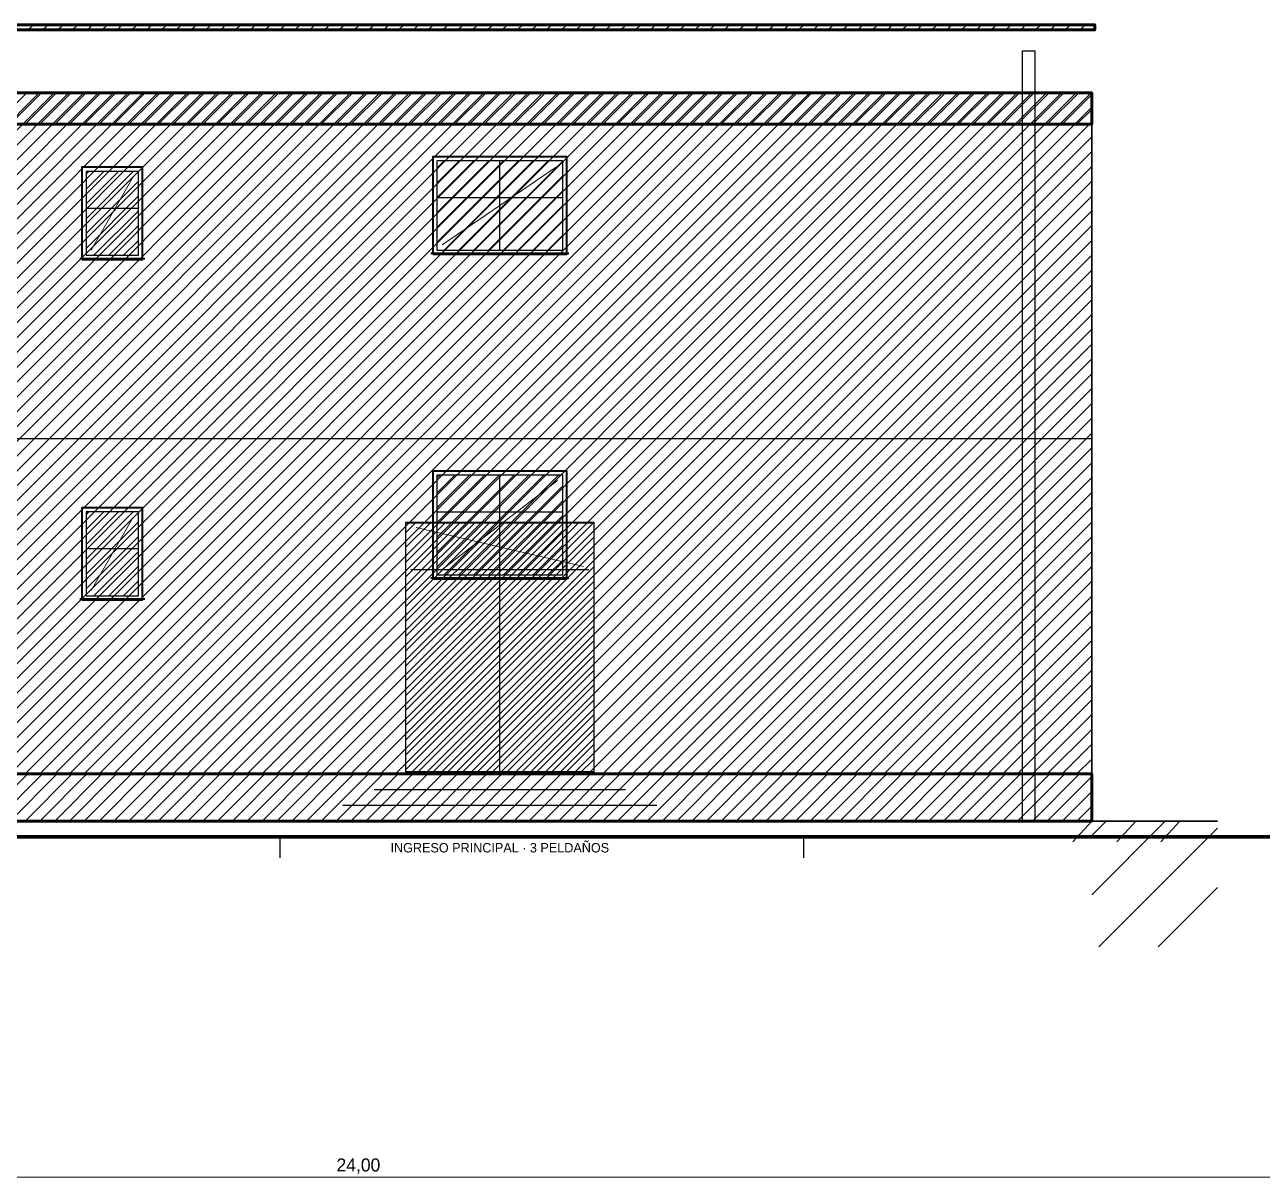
# Model space of a CAD drawing. Header units: metres. Extents: x -1.4 to 41.5, y -29.1 to 7.2.
# Drawn here: x 13.81 to 25.63, y -3.85 to 7.15 of the extents above; entities that cross this region are included whole.
import ezdxf
from ezdxf.enums import TextEntityAlignment as Align

# ---------------------------------------------------------------- set-up
doc = ezdxf.new("R2010")
doc.units = ezdxf.units.M
for name, color, linetype, lineweight in [('carpinteria', 7, 'CONTINUOUS', 25), ('cota', 7, 'CONTINUOUS', 13), ('cota-texto', 7, 'CONTINUOUS', 5), ('fondo', 7, 'CONTINUOUS', 5), ('hatch', 7, 'CONTINUOUS', 9), ('hormigon', 7, 'CONTINUOUS', 30), ('marco', 7, 'CONTINUOUS', 70), ('marco-fino', 7, 'CONTINUOUS', 25), ('marco-medio', 7, 'CONTINUOUS', 40), ('muro-corte', 7, 'CONTINUOUS', 60), ('muro-visto', 7, 'CONTINUOUS', 35), ('sombra', 7, 'CONTINUOUS', 5), ('terreno', 7, 'CONTINUOUS', 35), ('texto-suave', 7, 'CONTINUOUS', 5), ('vidrio', 7, 'CONTINUOUS', 18)]:
    doc.layers.add(name, color=color, linetype=linetype, lineweight=lineweight)

msp = doc.modelspace()

# ---------------------------------------------------------------- linework, layer by layer
at = {"layer": 'carpinteria'}
for p, q in [((23.34, -0.45), (23.34, 6.9)), ((23.34, 6.9), (23.46, 6.9)), ((23.34, -0.45), (23.34, 6.9)), ((23.34, 6.9), (23.46, 6.9)), ((23.46, -0.45), (23.46, 6.9)), ((23.46, -0.45), (23.46, 6.9)), ((18.35, 5), (18.35, 5.85)), ((17.75, 5.5), (18.95, 5.5)), ((14.4, 5.4), (14.9, 5.4)), ((14.4, 5.4), (14.9, 5.4)), ((18.35, 1.9), (18.35, 2.85)), ((17.75, 2.5), (18.95, 2.5)), ((18.35, 0), (18.35, 2.4)), ((14.4, 2.15), (14.9, 2.15)), ((14.4, 2.15), (14.9, 2.15)), ((17.5, 1.95), (19.2, 1.95))]:
    msp.add_line(p, q, dxfattribs=at)
for points in [[(17.75, 5), (18.95, 5), (18.95, 5.85), (17.75, 5.85)], [(14.4, 4.95), (14.9, 4.95), (14.9, 5.75), (14.4, 5.75)], [(14.4, 4.95), (14.9, 4.95), (14.9, 5.75), (14.4, 5.75)], [(17.75, 1.9), (18.95, 1.9), (18.95, 2.85), (17.75, 2.85)], [(14.4, 1.7), (14.9, 1.7), (14.9, 2.5), (14.4, 2.5)], [(14.4, 1.7), (14.9, 1.7), (14.9, 2.5), (14.4, 2.5)], [(17.45, 0), (19.25, 0), (19.25, 2.4), (17.45, 2.4)]]:
    msp.add_lwpolyline(points, close=True, dxfattribs=at)
at = {"layer": 'cota'}
msp.add_line((5, -3.85), (29, -3.85), dxfattribs=at)
at = {"layer": 'fondo'}
for points in [[(17.75, 5), (18.95, 5), (18.95, 5.85), (17.75, 5.85)], [(14.4, 4.95), (14.9, 4.95), (14.9, 5.75), (14.4, 5.75)], [(14.4, 4.95), (14.9, 4.95), (14.9, 5.75), (14.4, 5.75)], [(17.75, 1.9), (18.95, 1.9), (18.95, 2.85), (17.75, 2.85)], [(14.4, 1.7), (14.9, 1.7), (14.9, 2.5), (14.4, 2.5)], [(14.4, 1.7), (14.9, 1.7), (14.9, 2.5), (14.4, 2.5)], [(17.45, 0), (19.25, 0), (19.25, 2.4), (17.45, 2.4)]]:
    msp.add_lwpolyline(points, close=True, dxfattribs=at)
at = {"layer": 'hatch'}
for p, q in [((13.848, 7.1), (13.898, 7.15)), ((13.848, 7.1), (13.898, 7.15)), ((13.989, 7.1), (14.039, 7.15)), ((13.989, 7.1), (14.039, 7.15)), ((14.131, 7.1), (14.181, 7.15)), ((14.131, 7.1), (14.181, 7.15)), ((14.272, 7.1), (14.322, 7.15)), ((14.272, 7.1), (14.322, 7.15)), ((14.413, 7.1), (14.463, 7.15)), ((14.413, 7.1), (14.463, 7.15)), ((14.555, 7.1), (14.605, 7.15)), ((14.555, 7.1), (14.605, 7.15)), ((14.696, 7.1), (14.746, 7.15)), ((14.696, 7.1), (14.746, 7.15)), ((14.838, 7.1), (14.888, 7.15)), ((14.838, 7.1), (14.888, 7.15)), ((14.979, 7.1), (15.029, 7.15)), ((14.979, 7.1), (15.029, 7.15)), ((15.12, 7.1), (15.17, 7.15)), ((15.12, 7.1), (15.17, 7.15)), ((15.262, 7.1), (15.312, 7.15)), ((15.262, 7.1), (15.312, 7.15)), ((15.403, 7.1), (15.453, 7.15)), ((15.403, 7.1), (15.453, 7.15)), ((15.545, 7.1), (15.595, 7.15)), ((15.545, 7.1), (15.595, 7.15)), ((15.686, 7.1), (15.736, 7.15)), ((15.686, 7.1), (15.736, 7.15)), ((15.828, 7.1), (15.878, 7.15)), ((15.828, 7.1), (15.878, 7.15)), ((15.969, 7.1), (16.019, 7.15)), ((15.969, 7.1), (16.019, 7.15)), ((16.11, 7.1), (16.16, 7.15)), ((16.11, 7.1), (16.16, 7.15)), ((16.252, 7.1), (16.302, 7.15)), ((16.252, 7.1), (16.302, 7.15)), ((16.393, 7.1), (16.443, 7.15)), ((16.393, 7.1), (16.443, 7.15)), ((16.535, 7.1), (16.585, 7.15)), ((16.535, 7.1), (16.585, 7.15)), ((16.676, 7.1), (16.726, 7.15)), ((16.676, 7.1), (16.726, 7.15)), ((16.818, 7.1), (16.868, 7.15)), ((16.818, 7.1), (16.868, 7.15)), ((16.959, 7.1), (17.009, 7.15)), ((16.959, 7.1), (17.009, 7.15)), ((17.1, 7.1), (17.15, 7.15)), ((17.1, 7.1), (17.15, 7.15)), ((17.242, 7.1), (17.292, 7.15)), ((17.242, 7.1), (17.292, 7.15)), ((17.383, 7.1), (17.433, 7.15)), ((17.383, 7.1), (17.433, 7.15)), ((17.525, 7.1), (17.575, 7.15)), ((17.525, 7.1), (17.575, 7.15)), ((17.666, 7.1), (17.716, 7.15)), ((17.666, 7.1), (17.716, 7.15)), ((17.807, 7.1), (17.857, 7.15)), ((17.807, 7.1), (17.857, 7.15)), ((17.949, 7.1), (17.999, 7.15)), ((17.949, 7.1), (17.999, 7.15)), ((18.09, 7.1), (18.14, 7.15)), ((18.09, 7.1), (18.14, 7.15)), ((18.232, 7.1), (18.282, 7.15)), ((18.232, 7.1), (18.282, 7.15)), ((18.373, 7.1), (18.423, 7.15)), ((18.373, 7.1), (18.423, 7.15)), ((18.515, 7.1), (18.565, 7.15)), ((18.515, 7.1), (18.565, 7.15)), ((18.656, 7.1), (18.706, 7.15)), ((18.656, 7.1), (18.706, 7.15)), ((18.797, 7.1), (18.847, 7.15)), ((18.797, 7.1), (18.847, 7.15)), ((18.939, 7.1), (18.989, 7.15)), ((18.939, 7.1), (18.989, 7.15)), ((19.08, 7.1), (19.13, 7.15)), ((19.08, 7.1), (19.13, 7.15)), ((19.222, 7.1), (19.272, 7.15)), ((19.222, 7.1), (19.272, 7.15)), ((19.363, 7.1), (19.413, 7.15)), ((19.363, 7.1), (19.413, 7.15)), ((19.505, 7.1), (19.555, 7.15)), ((19.505, 7.1), (19.555, 7.15)), ((19.646, 7.1), (19.696, 7.15)), ((19.646, 7.1), (19.696, 7.15)), ((19.787, 7.1), (19.837, 7.15)), ((19.787, 7.1), (19.837, 7.15)), ((19.929, 7.1), (19.979, 7.15)), ((19.929, 7.1), (19.979, 7.15)), ((20.07, 7.1), (20.12, 7.15)), ((20.07, 7.1), (20.12, 7.15)), ((20.212, 7.1), (20.262, 7.15)), ((20.212, 7.1), (20.262, 7.15)), ((20.353, 7.1), (20.403, 7.15)), ((20.353, 7.1), (20.403, 7.15)), ((20.494, 7.1), (20.544, 7.15)), ((20.494, 7.1), (20.544, 7.15)), ((20.636, 7.1), (20.686, 7.15)), ((20.636, 7.1), (20.686, 7.15)), ((20.777, 7.1), (20.827, 7.15)), ((20.777, 7.1), (20.827, 7.15)), ((20.919, 7.1), (20.969, 7.15)), ((20.919, 7.1), (20.969, 7.15)), ((21.06, 7.1), (21.11, 7.15)), ((21.06, 7.1), (21.11, 7.15)), ((21.202, 7.1), (21.252, 7.15)), ((21.202, 7.1), (21.252, 7.15)), ((21.343, 7.1), (21.393, 7.15)), ((21.343, 7.1), (21.393, 7.15)), ((21.484, 7.1), (21.534, 7.15)), ((21.484, 7.1), (21.534, 7.15)), ((21.626, 7.1), (21.676, 7.15)), ((21.626, 7.1), (21.676, 7.15)), ((21.767, 7.1), (21.817, 7.15)), ((21.767, 7.1), (21.817, 7.15)), ((21.909, 7.1), (21.959, 7.15)), ((21.909, 7.1), (21.959, 7.15)), ((22.05, 7.1), (22.1, 7.15)), ((22.05, 7.1), (22.1, 7.15)), ((22.192, 7.1), (22.242, 7.15)), ((22.192, 7.1), (22.242, 7.15)), ((22.333, 7.1), (22.383, 7.15)), ((22.333, 7.1), (22.383, 7.15)), ((22.474, 7.1), (22.524, 7.15)), ((22.474, 7.1), (22.524, 7.15)), ((22.616, 7.1), (22.666, 7.15)), ((22.616, 7.1), (22.666, 7.15)), ((22.757, 7.1), (22.807, 7.15)), ((22.757, 7.1), (22.807, 7.15)), ((22.899, 7.1), (22.949, 7.15)), ((22.899, 7.1), (22.949, 7.15)), ((23.04, 7.1), (23.09, 7.15)), ((23.04, 7.1), (23.09, 7.15)), ((23.181, 7.1), (23.231, 7.15)), ((23.181, 7.1), (23.231, 7.15)), ((23.323, 7.1), (23.373, 7.15)), ((23.323, 7.1), (23.373, 7.15)), ((23.464, 7.1), (23.514, 7.15)), ((23.464, 7.1), (23.514, 7.15)), ((23.606, 7.1), (23.656, 7.15)), ((23.606, 7.1), (23.656, 7.15)), ((23.747, 7.1), (23.797, 7.15)), ((23.747, 7.1), (23.797, 7.15)), ((23.889, 7.1), (23.939, 7.15)), ((23.889, 7.1), (23.939, 7.15)), ((7.454, 0), (13.954, 6.5)), ((7.454, 0), (13.954, 6.5)), ((7.595, 0), (14.095, 6.5)), ((7.595, 0), (14.095, 6.5)), ((7.737, 0), (14.237, 6.5)), ((7.737, 0), (14.237, 6.5)), ((7.878, 0), (14.378, 6.5)), ((7.878, 0), (14.378, 6.5)), ((8.019, 0), (14.519, 6.5)), ((8.019, 0), (14.519, 6.5)), ((8.161, 0), (14.661, 6.5)), ((8.161, 0), (14.661, 6.5)), ((8.302, 0), (14.802, 6.5)), ((8.302, 0), (14.802, 6.5)), ((8.444, 0), (14.944, 6.5)), ((8.444, 0), (14.944, 6.5)), ((8.585, 0), (15.085, 6.5)), ((8.585, 0), (15.085, 6.5)), ((8.726, 0), (15.226, 6.5)), ((8.726, 0), (15.226, 6.5)), ((8.868, 0), (15.368, 6.5)), ((8.868, 0), (15.368, 6.5)), ((9.009, 0), (15.509, 6.5)), ((9.009, 0), (15.509, 6.5)), ((9.151, 0), (15.651, 6.5)), ((9.151, 0), (15.651, 6.5)), ((9.292, 0), (15.792, 6.5)), ((9.292, 0), (15.792, 6.5)), ((9.434, 0), (15.934, 6.5)), ((9.434, 0), (15.934, 6.5)), ((9.575, 0), (16.075, 6.5)), ((9.575, 0), (16.075, 6.5)), ((9.716, 0), (16.216, 6.5)), ((9.716, 0), (16.216, 6.5)), ((9.858, 0), (16.358, 6.5)), ((9.858, 0), (16.358, 6.5)), ((9.999, 0), (16.499, 6.5)), ((9.999, 0), (16.499, 6.5)), ((10.141, 0), (16.641, 6.5)), ((10.141, 0), (16.641, 6.5)), ((10.282, 0), (16.782, 6.5)), ((10.282, 0), (16.782, 6.5)), ((10.424, 0), (16.924, 6.5)), ((10.424, 0), (16.924, 6.5)), ((10.565, 0), (17.065, 6.5)), ((10.565, 0), (17.065, 6.5)), ((10.706, 0), (17.206, 6.5)), ((10.706, 0), (17.206, 6.5)), ((10.848, 0), (17.348, 6.5)), ((10.848, 0), (17.348, 6.5)), ((10.989, 0), (17.489, 6.5)), ((10.989, 0), (17.489, 6.5)), ((11.131, 0), (17.631, 6.5)), ((11.131, 0), (17.631, 6.5)), ((11.272, 0), (17.772, 6.5)), ((11.272, 0), (17.772, 6.5)), ((11.413, 0), (17.913, 6.5)), ((11.413, 0), (17.913, 6.5)), ((11.555, 0), (18.055, 6.5)), ((11.555, 0), (18.055, 6.5)), ((11.696, 0), (18.196, 6.5)), ((11.696, 0), (18.196, 6.5)), ((11.838, 0), (18.338, 6.5)), ((11.838, 0), (18.338, 6.5)), ((11.979, 0), (18.479, 6.5)), ((11.979, 0), (18.479, 6.5)), ((12.121, 0), (18.621, 6.5)), ((12.121, 0), (18.621, 6.5)), ((12.262, 0), (18.762, 6.5)), ((12.262, 0), (18.762, 6.5)), ((12.403, 0), (18.903, 6.5)), ((12.403, 0), (18.903, 6.5)), ((12.545, 0), (19.045, 6.5)), ((12.545, 0), (19.045, 6.5)), ((12.686, 0), (19.186, 6.5)), ((12.686, 0), (19.186, 6.5)), ((12.828, 0), (19.328, 6.5)), ((12.828, 0), (19.328, 6.5)), ((12.969, 0), (19.469, 6.5)), ((12.969, 0), (19.469, 6.5)), ((13.111, 0), (19.611, 6.5)), ((13.111, 0), (19.611, 6.5)), ((13.252, 0), (19.752, 6.5)), ((13.252, 0), (19.752, 6.5)), ((13.393, 0), (19.893, 6.5)), ((13.393, 0), (19.893, 6.5)), ((13.535, 0), (20.035, 6.5)), ((13.535, 6.2), (13.835, 6.5)), ((13.535, 0), (20.035, 6.5)), ((13.535, 6.2), (13.835, 6.5)), ((13.676, 0), (20.176, 6.5)), ((13.676, 6.2), (13.976, 6.5)), ((13.676, 0), (20.176, 6.5)), ((13.676, 6.2), (13.976, 6.5)), ((13.818, 0), (20.318, 6.5)), ((13.818, 6.2), (14.118, 6.5)), ((13.818, 0), (20.318, 6.5)), ((13.818, 6.2), (14.118, 6.5)), ((13.959, 0), (20.459, 6.5)), ((13.959, 6.2), (14.259, 6.5)), ((13.959, 0), (20.459, 6.5)), ((13.959, 6.2), (14.259, 6.5)), ((14.101, 0), (20.601, 6.5)), ((14.101, 6.2), (14.401, 6.5)), ((14.101, 0), (20.601, 6.5)), ((14.101, 6.2), (14.401, 6.5)), ((14.242, 0), (20.742, 6.5)), ((14.242, 6.2), (14.542, 6.5)), ((14.242, 0), (20.742, 6.5)), ((14.242, 6.2), (14.542, 6.5)), ((14.383, 0), (20.883, 6.5)), ((14.383, 6.2), (14.683, 6.5)), ((14.383, 0), (20.883, 6.5)), ((14.383, 6.2), (14.683, 6.5)), ((14.525, 0), (21.025, 6.5)), ((14.525, 6.2), (14.825, 6.5)), ((14.525, 0), (21.025, 6.5)), ((14.525, 6.2), (14.825, 6.5)), ((14.666, 0), (21.166, 6.5)), ((14.666, 6.2), (14.966, 6.5)), ((14.666, 0), (21.166, 6.5)), ((14.666, 6.2), (14.966, 6.5)), ((14.808, 0), (21.308, 6.5)), ((14.808, 6.2), (15.108, 6.5)), ((14.808, 0), (21.308, 6.5)), ((14.808, 6.2), (15.108, 6.5)), ((14.949, 0), (21.449, 6.5)), ((14.949, 6.2), (15.249, 6.5)), ((14.949, 0), (21.449, 6.5)), ((14.949, 6.2), (15.249, 6.5)), ((15.09, 0), (21.59, 6.5)), ((15.09, 6.2), (15.39, 6.5)), ((15.09, 0), (21.59, 6.5)), ((15.09, 6.2), (15.39, 6.5)), ((15.232, 0), (21.732, 6.5)), ((15.232, 6.2), (15.532, 6.5)), ((15.232, 0), (21.732, 6.5)), ((15.232, 6.2), (15.532, 6.5)), ((15.373, 0), (21.873, 6.5)), ((15.373, 6.2), (15.673, 6.5)), ((15.373, 0), (21.873, 6.5)), ((15.373, 6.2), (15.673, 6.5)), ((15.515, 0), (22.015, 6.5)), ((15.515, 6.2), (15.815, 6.5)), ((15.515, 0), (22.015, 6.5)), ((15.515, 6.2), (15.815, 6.5)), ((15.656, 0), (22.156, 6.5)), ((15.656, 6.2), (15.956, 6.5)), ((15.656, 0), (22.156, 6.5)), ((15.656, 6.2), (15.956, 6.5)), ((15.798, 0), (22.298, 6.5)), ((15.798, 6.2), (16.098, 6.5)), ((15.798, 0), (22.298, 6.5)), ((15.798, 6.2), (16.098, 6.5)), ((15.939, 0), (22.439, 6.5)), ((15.939, 6.2), (16.239, 6.5)), ((15.939, 0), (22.439, 6.5)), ((15.939, 6.2), (16.239, 6.5)), ((16.08, 0), (22.58, 6.5)), ((16.08, 6.2), (16.38, 6.5)), ((16.08, 0), (22.58, 6.5)), ((16.08, 6.2), (16.38, 6.5)), ((16.222, 0), (22.722, 6.5)), ((16.222, 6.2), (16.522, 6.5)), ((16.222, 0), (22.722, 6.5)), ((16.222, 6.2), (16.522, 6.5)), ((16.363, 0), (22.863, 6.5)), ((16.363, 6.2), (16.663, 6.5)), ((16.363, 0), (22.863, 6.5)), ((16.363, 6.2), (16.663, 6.5)), ((16.505, 0), (23.005, 6.5)), ((16.505, 6.2), (16.805, 6.5)), ((16.505, 0), (23.005, 6.5)), ((16.505, 6.2), (16.805, 6.5)), ((16.646, 0), (23.146, 6.5)), ((16.646, 6.2), (16.946, 6.5)), ((16.646, 0), (23.146, 6.5)), ((16.646, 6.2), (16.946, 6.5)), ((16.788, 0), (23.288, 6.5)), ((16.788, 6.2), (17.088, 6.5)), ((16.788, 0), (23.288, 6.5)), ((16.788, 6.2), (17.088, 6.5)), ((16.929, 0), (23.429, 6.5)), ((16.929, 6.2), (17.229, 6.5)), ((16.929, 0), (23.429, 6.5)), ((16.929, 6.2), (17.229, 6.5)), ((17.07, 0), (23.57, 6.5)), ((17.07, 6.2), (17.37, 6.5)), ((17.07, 0), (23.57, 6.5)), ((17.07, 6.2), (17.37, 6.5)), ((17.212, 0), (23.712, 6.5)), ((17.212, 6.2), (17.512, 6.5)), ((17.212, 0), (23.712, 6.5)), ((17.212, 6.2), (17.512, 6.5)), ((17.353, 0), (23.853, 6.5)), ((17.353, 6.2), (17.653, 6.5)), ((17.353, 0), (23.853, 6.5)), ((17.353, 6.2), (17.653, 6.5)), ((17.495, 0), (23.995, 6.5)), ((17.495, 6.2), (17.795, 6.5)), ((17.495, 0), (23.995, 6.5)), ((17.495, 6.2), (17.795, 6.5)), ((17.636, 6.2), (17.936, 6.5)), ((17.636, 6.2), (17.936, 6.5)), ((17.777, 6.2), (18.077, 6.5)), ((17.777, 6.2), (18.077, 6.5)), ((17.919, 6.2), (18.219, 6.5)), ((17.919, 6.2), (18.219, 6.5)), ((18.06, 6.2), (18.36, 6.5)), ((18.06, 6.2), (18.36, 6.5)), ((18.202, 6.2), (18.502, 6.5)), ((18.202, 6.2), (18.502, 6.5)), ((18.343, 6.2), (18.643, 6.5)), ((18.343, 6.2), (18.643, 6.5)), ((18.485, 6.2), (18.785, 6.5)), ((18.485, 6.2), (18.785, 6.5)), ((18.626, 6.2), (18.926, 6.5)), ((18.626, 6.2), (18.926, 6.5)), ((18.767, 6.2), (19.067, 6.5)), ((18.767, 6.2), (19.067, 6.5)), ((18.909, 6.2), (19.209, 6.5)), ((18.909, 6.2), (19.209, 6.5)), ((19.05, 6.2), (19.35, 6.5)), ((19.05, 6.2), (19.35, 6.5)), ((19.192, 6.2), (19.492, 6.5)), ((19.192, 6.2), (19.492, 6.5)), ((19.333, 6.2), (19.633, 6.5)), ((19.333, 6.2), (19.633, 6.5)), ((19.475, 6.2), (19.775, 6.5)), ((19.475, 6.2), (19.775, 6.5)), ((19.616, 6.2), (19.916, 6.5)), ((19.616, 6.2), (19.916, 6.5)), ((19.757, 6.2), (20.057, 6.5)), ((19.757, 6.2), (20.057, 6.5)), ((19.899, 6.2), (20.199, 6.5)), ((19.899, 6.2), (20.199, 6.5)), ((20.04, 6.2), (20.34, 6.5)), ((20.04, 6.2), (20.34, 6.5)), ((20.182, 6.2), (20.482, 6.5)), ((20.182, 6.2), (20.482, 6.5)), ((20.323, 6.2), (20.623, 6.5)), ((20.323, 6.2), (20.623, 6.5)), ((20.464, 6.2), (20.764, 6.5)), ((20.464, 6.2), (20.764, 6.5)), ((20.606, 6.2), (20.906, 6.5)), ((20.606, 6.2), (20.906, 6.5)), ((20.747, 6.2), (21.047, 6.5)), ((20.747, 6.2), (21.047, 6.5)), ((20.889, 6.2), (21.189, 6.5)), ((20.889, 6.2), (21.189, 6.5)), ((21.03, 6.2), (21.33, 6.5)), ((21.03, 6.2), (21.33, 6.5)), ((21.172, 6.2), (21.472, 6.5)), ((21.172, 6.2), (21.472, 6.5)), ((21.313, 6.2), (21.613, 6.5)), ((21.313, 6.2), (21.613, 6.5)), ((21.454, 6.2), (21.754, 6.5)), ((21.454, 6.2), (21.754, 6.5)), ((21.596, 6.2), (21.896, 6.5)), ((21.596, 6.2), (21.896, 6.5)), ((21.737, 6.2), (22.037, 6.5)), ((21.737, 6.2), (22.037, 6.5)), ((21.879, 6.2), (22.179, 6.5)), ((21.879, 6.2), (22.179, 6.5)), ((22.02, 6.2), (22.32, 6.5)), ((22.02, 6.2), (22.32, 6.5)), ((22.162, 6.2), (22.462, 6.5)), ((22.162, 6.2), (22.462, 6.5)), ((22.303, 6.2), (22.603, 6.5)), ((22.303, 6.2), (22.603, 6.5)), ((22.444, 6.2), (22.744, 6.5)), ((22.444, 6.2), (22.744, 6.5)), ((22.586, 6.2), (22.886, 6.5)), ((22.586, 6.2), (22.886, 6.5)), ((22.727, 6.2), (23.027, 6.5)), ((22.727, 6.2), (23.027, 6.5)), ((22.869, 6.2), (23.169, 6.5)), ((22.869, 6.2), (23.169, 6.5)), ((23.01, 6.2), (23.31, 6.5)), ((23.01, 6.2), (23.31, 6.5)), ((23.151, 6.2), (23.451, 6.5)), ((23.151, 6.2), (23.451, 6.5)), ((23.293, 6.2), (23.593, 6.5)), ((23.293, 6.2), (23.593, 6.5)), ((23.434, 6.2), (23.734, 6.5)), ((23.434, 6.2), (23.734, 6.5)), ((23.576, 6.2), (23.876, 6.5)), ((23.576, 6.2), (23.876, 6.5)), ((23.717, 6.2), (24, 6.483)), ((23.717, 6.2), (24, 6.483)), ((17.636, 0), (24, 6.364)), ((17.636, 0), (24, 6.364)), ((23.859, 6.2), (24, 6.341)), ((23.859, 6.2), (24, 6.341)), ((17.777, 0), (24, 6.223)), ((17.777, 0), (24, 6.223)), ((17.919, 0), (24, 6.081)), ((17.919, 0), (24, 6.081)), ((18.06, 0), (24, 5.94)), ((18.06, 0), (24, 5.94)), ((17.75, 5.073), (18.527, 5.85)), ((17.75, 5.214), (18.386, 5.85)), ((17.75, 5.356), (18.244, 5.85)), ((17.75, 5.497), (18.103, 5.85)), ((17.75, 5.638), (17.962, 5.85)), ((17.75, 5.78), (17.82, 5.85)), ((17.819, 5), (18.669, 5.85)), ((17.96, 5), (18.81, 5.85)), ((18.101, 5), (18.95, 5.849)), ((18.202, 0), (24, 5.798)), ((18.202, 0), (24, 5.798)), ((14.4, 5.299), (14.851, 5.75)), ((14.4, 5.44), (14.71, 5.75)), ((14.4, 5.581), (14.569, 5.75)), ((14.4, 5.723), (14.427, 5.75)), ((14.4, 5.299), (14.851, 5.75)), ((14.4, 5.44), (14.71, 5.75)), ((14.4, 5.581), (14.569, 5.75)), ((14.4, 5.723), (14.427, 5.75)), ((18.243, 5), (18.95, 5.707)), ((14.4, 5.157), (14.9, 5.657)), ((14.4, 5.157), (14.9, 5.657)), ((18.343, 0), (24, 5.657)), ((18.343, 0), (24, 5.657)), ((18.384, 5), (18.95, 5.566)), ((14.4, 5.016), (14.9, 5.516)), ((14.4, 5.016), (14.9, 5.516)), ((18.485, 0), (24, 5.515)), ((18.485, 0), (24, 5.515)), ((14.476, 4.95), (14.9, 5.374)), ((14.476, 4.95), (14.9, 5.374)), ((18.526, 5), (18.95, 5.424)), ((18.626, 0), (24, 5.374)), ((18.626, 0), (24, 5.374)), ((14.617, 4.95), (14.9, 5.233)), ((14.617, 4.95), (14.9, 5.233)), ((18.667, 5), (18.95, 5.283)), ((18.767, 0), (24, 5.233)), ((18.767, 0), (24, 5.233)), ((14.759, 4.95), (14.9, 5.091)), ((14.759, 4.95), (14.9, 5.091)), ((18.809, 5), (18.95, 5.141)), ((18.909, 0), (24, 5.091)), ((18.909, 0), (24, 5.091)), ((19.05, 0), (24, 4.95)), ((19.05, 0), (24, 4.95)), ((19.192, 0), (24, 4.808)), ((19.192, 0), (24, 4.808)), ((19.333, 0), (24, 4.667)), ((19.333, 0), (24, 4.667)), ((19.475, 0), (24, 4.525)), ((19.475, 0), (24, 4.525)), ((19.616, 0), (24, 4.384)), ((19.616, 0), (24, 4.384)), ((19.757, 0), (24, 4.243)), ((19.757, 0), (24, 4.243)), ((19.899, 0), (24, 4.101)), ((19.899, 0), (24, 4.101)), ((20.04, 0), (24, 3.96)), ((20.04, 0), (24, 3.96)), ((20.182, 0), (24, 3.818)), ((20.182, 0), (24, 3.818)), ((20.323, 0), (24, 3.677)), ((20.323, 0), (24, 3.677)), ((20.464, 0), (24, 3.536)), ((20.464, 0), (24, 3.536)), ((20.606, 0), (24, 3.394)), ((20.606, 0), (24, 3.394)), ((20.747, 0), (24, 3.253)), ((20.747, 0), (24, 3.253)), ((20.889, 0), (24, 3.111)), ((20.889, 0), (24, 3.111)), ((21.03, 0), (24, 2.97)), ((21.03, 0), (24, 2.97)), ((17.75, 1.973), (18.627, 2.85)), ((17.75, 2.114), (18.486, 2.85)), ((17.75, 2.256), (18.344, 2.85)), ((17.75, 2.397), (18.203, 2.85)), ((17.75, 2.538), (18.062, 2.85)), ((17.75, 2.68), (17.92, 2.85)), ((17.75, 2.821), (17.779, 2.85)), ((17.819, 1.9), (18.769, 2.85)), ((17.96, 1.9), (18.91, 2.85)), ((18.101, 1.9), (18.95, 2.749)), ((21.172, 0), (24, 2.828)), ((21.172, 0), (24, 2.828)), ((18.243, 1.9), (18.95, 2.607)), ((21.313, 0), (24, 2.687)), ((21.313, 0), (24, 2.687)), ((14.4, 2.049), (14.851, 2.5)), ((14.4, 2.19), (14.71, 2.5)), ((14.4, 2.331), (14.569, 2.5)), ((14.4, 2.473), (14.427, 2.5)), ((14.4, 2.049), (14.851, 2.5)), ((14.4, 2.19), (14.71, 2.5)), ((14.4, 2.331), (14.569, 2.5)), ((14.4, 2.473), (14.427, 2.5)), ((21.454, 0), (24, 2.546)), ((21.454, 0), (24, 2.546)), ((14.4, 1.907), (14.9, 2.407)), ((14.4, 1.907), (14.9, 2.407)), ((17.45, 0.604), (19.246, 2.4)), ((17.45, 0.746), (19.104, 2.4)), ((17.45, 0.887), (18.963, 2.4)), ((17.45, 1.028), (18.822, 2.4)), ((17.45, 1.17), (18.68, 2.4)), ((17.45, 1.311), (18.539, 2.4)), ((17.45, 1.453), (18.397, 2.4)), ((17.45, 1.594), (18.256, 2.4)), ((17.45, 1.736), (18.114, 2.4)), ((17.45, 1.877), (17.973, 2.4)), ((17.45, 2.018), (17.832, 2.4)), ((17.45, 2.16), (17.69, 2.4)), ((17.45, 2.301), (17.549, 2.4)), ((18.384, 1.9), (18.95, 2.466)), ((21.596, 0), (24, 2.404)), ((21.596, 0), (24, 2.404)), ((14.4, 1.766), (14.9, 2.266)), ((14.4, 1.766), (14.9, 2.266)), ((17.45, 0.463), (19.25, 2.263)), ((18.526, 1.9), (18.95, 2.324)), ((21.737, 0), (24, 2.263)), ((21.737, 0), (24, 2.263)), ((18.667, 1.9), (18.95, 2.183)), ((14.476, 1.7), (14.9, 2.124)), ((14.476, 1.7), (14.9, 2.124)), ((17.45, 0.321), (19.25, 2.121)), ((18.809, 1.9), (18.95, 2.041)), ((21.879, 0), (24, 2.121)), ((21.879, 0), (24, 2.121)), ((14.617, 1.7), (14.9, 1.983)), ((14.617, 1.7), (14.9, 1.983)), ((17.45, 0.18), (19.25, 1.98)), ((22.02, 0), (24, 1.98)), ((22.02, 0), (24, 1.98)), ((14.759, 1.7), (14.9, 1.841)), ((14.759, 1.7), (14.9, 1.841)), ((17.45, 0.038), (19.25, 1.838)), ((22.162, 0), (24, 1.838)), ((22.162, 0), (24, 1.838)), ((17.553, 0), (19.25, 1.697)), ((22.303, 0), (24, 1.697)), ((22.303, 0), (24, 1.697)), ((17.694, 0), (19.25, 1.556)), ((22.444, 0), (24, 1.556)), ((22.444, 0), (24, 1.556)), ((17.836, 0), (19.25, 1.414)), ((22.586, 0), (24, 1.414)), ((22.586, 0), (24, 1.414)), ((17.977, 0), (19.25, 1.273)), ((22.727, 0), (24, 1.273)), ((22.727, 0), (24, 1.273)), ((18.119, 0), (19.25, 1.131)), ((22.869, 0), (24, 1.131)), ((22.869, 0), (24, 1.131)), ((18.26, 0), (19.25, 0.99)), ((23.01, 0), (24, 0.99)), ((23.01, 0), (24, 0.99)), ((18.401, 0), (19.25, 0.849)), ((23.151, 0), (24, 0.849)), ((23.151, 0), (24, 0.849)), ((18.543, 0), (19.25, 0.707)), ((23.293, 0), (24, 0.707)), ((23.293, 0), (24, 0.707)), ((18.684, 0), (19.25, 0.566)), ((23.434, 0), (24, 0.566)), ((23.434, 0), (24, 0.566)), ((18.826, 0), (19.25, 0.424)), ((23.576, 0), (24, 0.424)), ((23.576, 0), (24, 0.424)), ((18.967, 0), (19.25, 0.283)), ((23.717, 0), (24, 0.283)), ((23.717, 0), (24, 0.283)), ((19.109, 0), (19.25, 0.141)), ((23.859, 0), (24, 0.141)), ((23.859, 0), (24, 0.141)), ((13.393, -0.45), (13.843, 0)), ((13.393, -0.45), (13.843, 0)), ((13.535, -0.45), (13.985, 0)), ((13.535, -0.45), (13.985, 0)), ((13.676, -0.45), (14.126, 0)), ((13.676, -0.45), (14.126, 0)), ((13.818, -0.45), (14.268, 0)), ((13.818, -0.45), (14.268, 0)), ((13.959, -0.45), (14.409, 0)), ((13.959, -0.45), (14.409, 0)), ((14.101, -0.45), (14.551, 0)), ((14.101, -0.45), (14.551, 0)), ((14.242, -0.45), (14.692, 0)), ((14.242, -0.45), (14.692, 0)), ((14.383, -0.45), (14.833, 0)), ((14.383, -0.45), (14.833, 0)), ((14.525, -0.45), (14.975, 0)), ((14.525, -0.45), (14.975, 0)), ((14.666, -0.45), (15.116, 0)), ((14.666, -0.45), (15.116, 0)), ((14.808, -0.45), (15.258, 0)), ((14.808, -0.45), (15.258, 0)), ((14.949, -0.45), (15.399, 0)), ((14.949, -0.45), (15.399, 0)), ((15.09, -0.45), (15.54, 0)), ((15.09, -0.45), (15.54, 0)), ((15.232, -0.45), (15.682, 0)), ((15.232, -0.45), (15.682, 0)), ((15.373, -0.45), (15.823, 0)), ((15.373, -0.45), (15.823, 0)), ((15.515, -0.45), (15.965, 0)), ((15.515, -0.45), (15.965, 0)), ((15.656, -0.45), (16.106, 0)), ((15.656, -0.45), (16.106, 0)), ((15.798, -0.45), (16.248, 0)), ((15.798, -0.45), (16.248, 0)), ((15.939, -0.45), (16.389, 0)), ((15.939, -0.45), (16.389, 0)), ((16.08, -0.45), (16.53, 0)), ((16.08, -0.45), (16.53, 0)), ((16.222, -0.45), (16.672, 0)), ((16.222, -0.45), (16.672, 0)), ((16.363, -0.45), (16.813, 0)), ((16.363, -0.45), (16.813, 0)), ((16.505, -0.45), (16.955, 0)), ((16.505, -0.45), (16.955, 0)), ((16.646, -0.45), (17.096, 0)), ((16.646, -0.45), (17.096, 0)), ((16.788, -0.45), (17.238, 0)), ((16.788, -0.45), (17.238, 0)), ((16.929, -0.45), (17.379, 0)), ((16.929, -0.45), (17.379, 0)), ((17.07, -0.45), (17.52, 0)), ((17.07, -0.45), (17.52, 0)), ((17.212, -0.45), (17.662, 0)), ((17.212, -0.45), (17.662, 0)), ((17.353, -0.45), (17.803, 0)), ((17.353, -0.45), (17.803, 0)), ((17.495, -0.45), (17.945, 0)), ((17.495, -0.45), (17.945, 0)), ((17.636, -0.45), (18.086, 0)), ((17.636, -0.45), (18.086, 0)), ((17.777, -0.45), (18.227, 0)), ((17.777, -0.45), (18.227, 0)), ((17.919, -0.45), (18.369, 0)), ((17.919, -0.45), (18.369, 0)), ((18.06, -0.45), (18.51, 0)), ((18.06, -0.45), (18.51, 0)), ((18.202, -0.45), (18.652, 0)), ((18.202, -0.45), (18.652, 0)), ((18.343, -0.45), (18.793, 0)), ((18.343, -0.45), (18.793, 0)), ((18.485, -0.45), (18.935, 0)), ((18.485, -0.45), (18.935, 0)), ((18.626, -0.45), (19.076, 0)), ((18.626, -0.45), (19.076, 0)), ((18.767, -0.45), (19.217, 0)), ((18.767, -0.45), (19.217, 0)), ((18.909, -0.45), (19.359, 0)), ((18.909, -0.45), (19.359, 0)), ((19.05, -0.45), (19.5, 0)), ((19.05, -0.45), (19.5, 0)), ((19.192, -0.45), (19.642, 0)), ((19.192, -0.45), (19.642, 0)), ((19.333, -0.45), (19.783, 0)), ((19.333, -0.45), (19.783, 0)), ((19.475, -0.45), (19.925, 0)), ((19.475, -0.45), (19.925, 0)), ((19.616, -0.45), (20.066, 0)), ((19.616, -0.45), (20.066, 0)), ((19.757, -0.45), (20.207, 0)), ((19.757, -0.45), (20.207, 0)), ((19.899, -0.45), (20.349, 0)), ((19.899, -0.45), (20.349, 0)), ((20.04, -0.45), (20.49, 0)), ((20.04, -0.45), (20.49, 0)), ((20.182, -0.45), (20.632, 0)), ((20.182, -0.45), (20.632, 0)), ((20.323, -0.45), (20.773, 0)), ((20.323, -0.45), (20.773, 0)), ((20.464, -0.45), (20.914, 0)), ((20.464, -0.45), (20.914, 0)), ((20.606, -0.45), (21.056, 0)), ((20.606, -0.45), (21.056, 0)), ((20.747, -0.45), (21.197, 0)), ((20.747, -0.45), (21.197, 0)), ((20.889, -0.45), (21.339, 0)), ((20.889, -0.45), (21.339, 0)), ((21.03, -0.45), (21.48, 0)), ((21.03, -0.45), (21.48, 0)), ((21.172, -0.45), (21.622, 0)), ((21.172, -0.45), (21.622, 0)), ((21.313, -0.45), (21.763, 0)), ((21.313, -0.45), (21.763, 0)), ((21.454, -0.45), (21.904, 0)), ((21.454, -0.45), (21.904, 0)), ((21.596, -0.45), (22.046, 0)), ((21.596, -0.45), (22.046, 0)), ((21.737, -0.45), (22.187, 0)), ((21.737, -0.45), (22.187, 0)), ((21.879, -0.45), (22.329, 0)), ((21.879, -0.45), (22.329, 0)), ((22.02, -0.45), (22.47, 0)), ((22.02, -0.45), (22.47, 0)), ((22.162, -0.45), (22.612, 0)), ((22.162, -0.45), (22.612, 0)), ((22.303, -0.45), (22.753, 0)), ((22.303, -0.45), (22.753, 0)), ((22.444, -0.45), (22.894, 0)), ((22.444, -0.45), (22.894, 0)), ((22.586, -0.45), (23.036, 0)), ((22.586, -0.45), (23.036, 0)), ((22.727, -0.45), (23.177, 0)), ((22.727, -0.45), (23.177, 0)), ((22.869, -0.45), (23.319, 0)), ((22.869, -0.45), (23.319, 0)), ((23.01, -0.45), (23.46, 0)), ((23.01, -0.45), (23.46, 0)), ((23.151, -0.45), (23.601, 0)), ((23.151, -0.45), (23.601, 0)), ((23.293, -0.45), (23.743, 0)), ((23.293, -0.45), (23.743, 0)), ((23.434, -0.45), (23.884, 0)), ((23.434, -0.45), (23.884, 0)), ((23.576, -0.45), (24, -0.026)), ((23.576, -0.45), (24, -0.026)), ((23.717, -0.45), (24, -0.167)), ((23.717, -0.45), (24, -0.167)), ((23.859, -0.45), (24, -0.309)), ((23.859, -0.45), (24, -0.309))]:
    msp.add_line(p, q, dxfattribs=at)
at = {"layer": 'hormigon'}
for points in [[(-0.03, 7.1), (24.03, 7.1), (24.03, 7.15), (-0.03, 7.15)], [(-0.03, 7.1), (24.03, 7.1), (24.03, 7.15), (-0.03, 7.15)], [(0, 6.2), (24, 6.2), (24, 6.5), (0, 6.5)], [(0, 6.2), (24, 6.2), (24, 6.5), (0, 6.5)], [(0, -0.45), (24, -0.45), (24, 0), (0, 0)], [(0, -0.45), (24, -0.45), (24, 0), (0, 0)]]:
    msp.add_lwpolyline(points, close=True, dxfattribs=at)
at = {"layer": 'marco'}
msp.add_line((1.25, -0.6), (41.45, -0.6), dxfattribs=at)
at = {"layer": 'marco-fino'}
for p, q in [((0, 6.2), (24, 6.2)), ((0, 6.2), (24, 6.2)), ((0, 3.2), (24, 3.2)), ((0, 3.2), (24, 3.2)), ((17.45, 0), (19.25, 0)), ((17.15, -0.15), (19.55, -0.15)), ((16.85, -0.3), (19.85, -0.3)), ((16.55, -0.45), (20.15, -0.45)), ((16.25, -0.6), (16.25, -0.8)), ((21.25, -0.6), (21.25, -0.8))]:
    msp.add_line(p, q, dxfattribs=at)
at = {"layer": 'marco-medio'}
for p, q in [((17.69, 4.97), (19.01, 4.97)), ((14.34, 4.92), (14.96, 4.92)), ((14.34, 4.92), (14.96, 4.92)), ((17.45, 2.4), (19.25, 2.4)), ((17.69, 1.87), (19.01, 1.87)), ((14.34, 1.67), (14.96, 1.67)), ((14.34, 1.67), (14.96, 1.67)), ((0, 0), (24, 0)), ((0, 0), (24, 0)), ((17.45, 0.02), (19.25, 0.02))]:
    msp.add_line(p, q, dxfattribs=at)
for points in [[(14.36, 4.91), (14.94, 4.91), (14.94, 5.79), (14.36, 5.79)], [(14.36, 4.91), (14.94, 4.91), (14.94, 5.79), (14.36, 5.79)], [(17.71, 4.96), (18.99, 4.96), (18.99, 5.89), (17.71, 5.89)], [(17.71, 1.86), (18.99, 1.86), (18.99, 2.89), (17.71, 2.89)], [(14.36, 1.66), (14.94, 1.66), (14.94, 2.54), (14.36, 2.54)], [(14.36, 1.66), (14.94, 1.66), (14.94, 2.54), (14.36, 2.54)]]:
    msp.add_lwpolyline(points, close=True, dxfattribs=at)
at = {"layer": 'muro-corte'}
msp.add_line((0, 7.15), (24, 7.15), dxfattribs=at)
msp.add_line((0, 7.15), (24, 7.15), dxfattribs=at)
for points in [[(-0.03, 7.1), (24.03, 7.1), (24.03, 7.15), (-0.03, 7.15)], [(-0.03, 7.1), (24.03, 7.1), (24.03, 7.15), (-0.03, 7.15)], [(0, 6.2), (24, 6.2), (24, 6.5), (0, 6.5)], [(0, 6.2), (24, 6.2), (24, 6.5), (0, 6.5)], [(0, -0.45), (24, -0.45), (24, 0), (0, 0)], [(0, -0.45), (24, -0.45), (24, 0), (0, 0)]]:
    msp.add_lwpolyline(points, close=True, dxfattribs=at)
at = {"layer": 'muro-visto'}
msp.add_lwpolyline([(0, 0), (24, 0), (24, 6.5), (0, 6.5)], close=True, dxfattribs=at)
msp.add_lwpolyline([(0, 0), (24, 0), (24, 6.5), (0, 6.5)], close=True, dxfattribs=at)
at = {"layer": 'sombra'}
msp.add_lwpolyline([(0, 0), (24, 0), (24, 6.5), (0, 6.5)], close=True, dxfattribs=at)
msp.add_lwpolyline([(0, 0), (24, 0), (24, 6.5), (0, 6.5)], close=True, dxfattribs=at)
at = {"layer": 'terreno'}
for p, q in [((24, -0.45), (23.82, -0.65)), ((24, -0.45), (23.82, -0.65)), ((24, -0.45), (25.2, -0.45)), ((24, -1.153), (24.703, -0.45)), ((24, -0.587), (24.137, -0.45)), ((24, -0.45), (25.2, -0.45)), ((24, -1.153), (24.703, -0.45)), ((24, -0.587), (24.137, -0.45)), ((24.42, -0.45), (24.24, -0.65)), ((24.42, -0.45), (24.24, -0.65)), ((24.84, -0.45), (24.66, -0.65)), ((24.84, -0.45), (24.66, -0.65)), ((24.069, -1.65), (25.2, -0.519)), ((24.069, -1.65), (25.2, -0.519)), ((24.634, -1.65), (25.2, -1.084)), ((24.634, -1.65), (25.2, -1.084))]:
    msp.add_line(p, q, dxfattribs=at)
at = {"layer": 'vidrio'}
for p, q in [((17.8, 5.05), (18.9, 5.8)), ((14.45, 5), (14.85, 5.7)), ((14.45, 5), (14.85, 5.7)), ((17.8, 1.95), (18.9, 2.8)), ((14.45, 1.75), (14.85, 2.45)), ((14.45, 1.75), (14.85, 2.45)), ((19.15, 1.98), (17.55, 2.35))]:
    msp.add_line(p, q, dxfattribs=at)

# ---------------------------------------------------------------- texts
at = {"layer": 'cota-texto'}
msp.add_text('24,00', height=0.125, dxfattribs=at).set_placement((17, -3.795), align=Align.CENTER)
at = {"layer": 'texto-suave'}
msp.add_text('INGRESO PRINCIPAL · 3 PELDAÑOS', height=0.09, dxfattribs=at).set_placement((18.35, -0.75), align=Align.CENTER)

doc.saveas('drawing.dxf')
